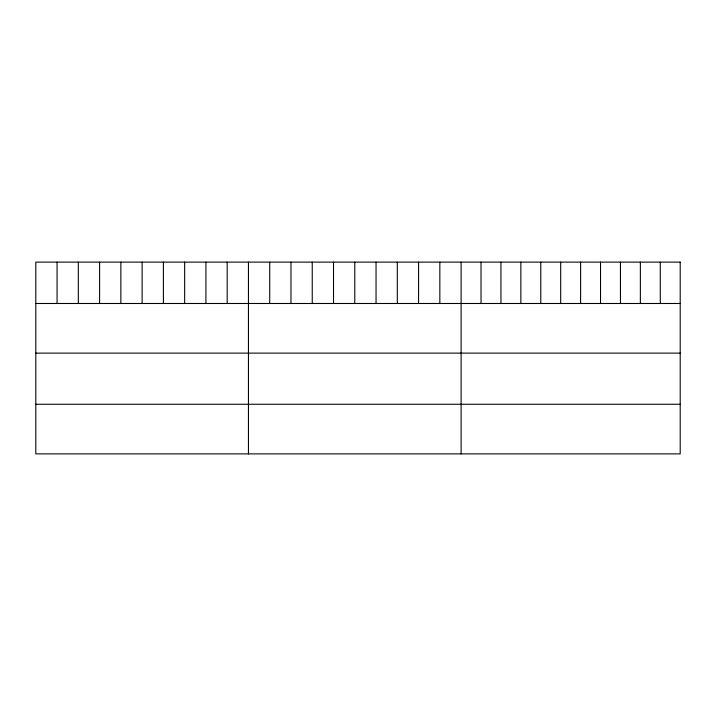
<?xml version="1.0" encoding="UTF-8"?>
<svg xmlns="http://www.w3.org/2000/svg" width="716" height="716" viewBox="0 0 716 716"><rect width="100%" height="100%" fill="white"/><g stroke="black" fill="none" stroke-linecap="round" stroke-linejoin="round"><path stroke-width="1.07" d="M35.8 303.486L680.2 303.486M35.8 353.122L680.2 353.122M35.8 404.254L680.2 404.254M660.286 262.119L660.286 303.486M640.364 262.119L640.364 303.486M620.45 262.119L620.45 303.486M600.527 262.119L600.527 303.486M580.613 262.119L580.613 303.486M560.691 262.119L560.691 303.486M540.777 262.119L540.777 303.486M520.854 262.119L520.854 303.486M500.94 262.119L500.94 303.486M481.018 262.119L481.018 303.486M461.104 262.119L461.104 453.881M439.839 262.119L439.839 303.486M418.574 262.119L418.574 303.486M397.308 262.119L397.308 303.486M376.043 262.119L376.043 303.486M354.778 262.119L354.778 303.486M333.513 262.119L333.513 303.486M312.248 262.119L312.248 303.486M290.982 262.119L290.982 303.486M269.717 262.119L269.717 303.486M248.452 262.119L248.452 453.881M227.187 262.119L227.187 303.486M205.922 262.119L205.922 303.486M184.656 262.119L184.656 303.486M163.391 262.119L163.391 303.486M142.126 262.119L142.126 303.486M120.861 262.119L120.861 303.486M99.596 262.119L99.596 303.486M78.33 262.119L78.33 303.486M57.065 262.119L57.065 303.486M680.2 262.119L35.8 262.119L35.8 453.881L680.2 453.881L680.2 262.119"/></g></svg>
